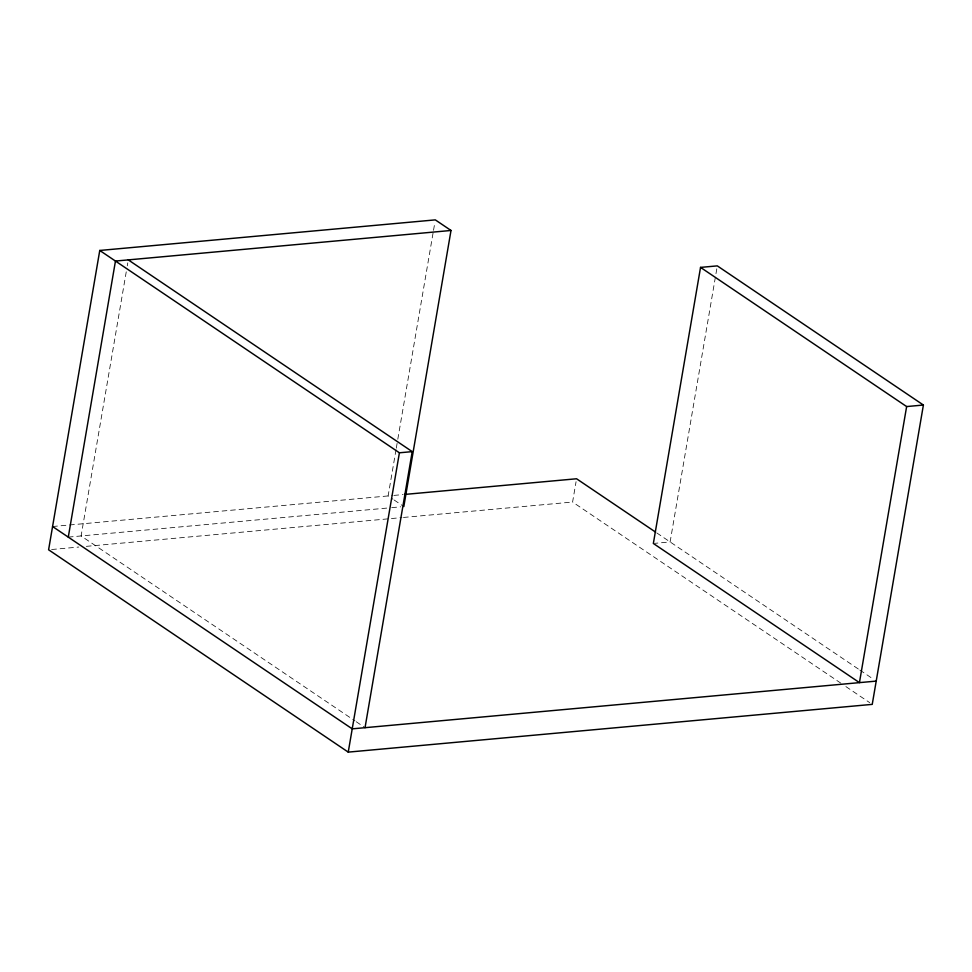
<?xml version="1.0" encoding="UTF-8"?>
<svg xmlns="http://www.w3.org/2000/svg" width="972" height="972" viewBox="0 0 972 972"><rect width="100%" height="100%" fill="white"/><g stroke="black" fill="none" stroke-linecap="round" stroke-linejoin="round"><path stroke-width="0.73" stroke-dasharray="4.86 3.65" d="M126.251 271.832L81.101 535.949L354.987 720.896M127.271 265.854L127.782 262.877M396.029 449.684L388.12 495.939L392.943 499.207M396.284 448.189L397.56 440.729M397.803 439.235L433.269 231.81M433.524 230.328L434.8 222.867M840.889 683.207L572.593 502.038L576.068 481.675M716.801 268.855L670.121 541.939L654.751 543.336M52.573 526.52L392.348 495.55M393.854 495.416L402.918 494.59M68.283 537.115L390.209 507.785M391.728 507.639L400.792 506.813M51.625 549.508L78.805 547.042M86.35 546.349L401.958 517.59M403.465 517.444L572.593 502.038M656.805 532.948L858.665 669.246M859.88 670.072L873.707 679.404M845.907 686.597L869.721 702.671M394.158 500.021L403.817 506.546M356.25 721.746L365.035 727.688"/><path stroke-width="1.46" d="M403.817 506.546L451.008 230.473L435.31 219.879L99.764 250.46L48.6 549.788L348.243 752.121L872.236 704.372L923.4 405.032L717.312 265.878L700.545 267.397L653.354 543.47L859.442 682.623L906.633 406.563L700.545 267.397M68.283 537.115L115.461 261.055L451.008 230.473M348.243 752.121L399.407 452.794L99.764 250.46M365.035 727.688L412.225 451.628L128.292 259.889M399.407 452.794L412.225 451.628M906.633 406.563L923.4 405.032M404.425 494.456L576.566 478.771L655.553 532.097M876.209 681.105L352.216 728.854L52.573 526.52"/></g></svg>
